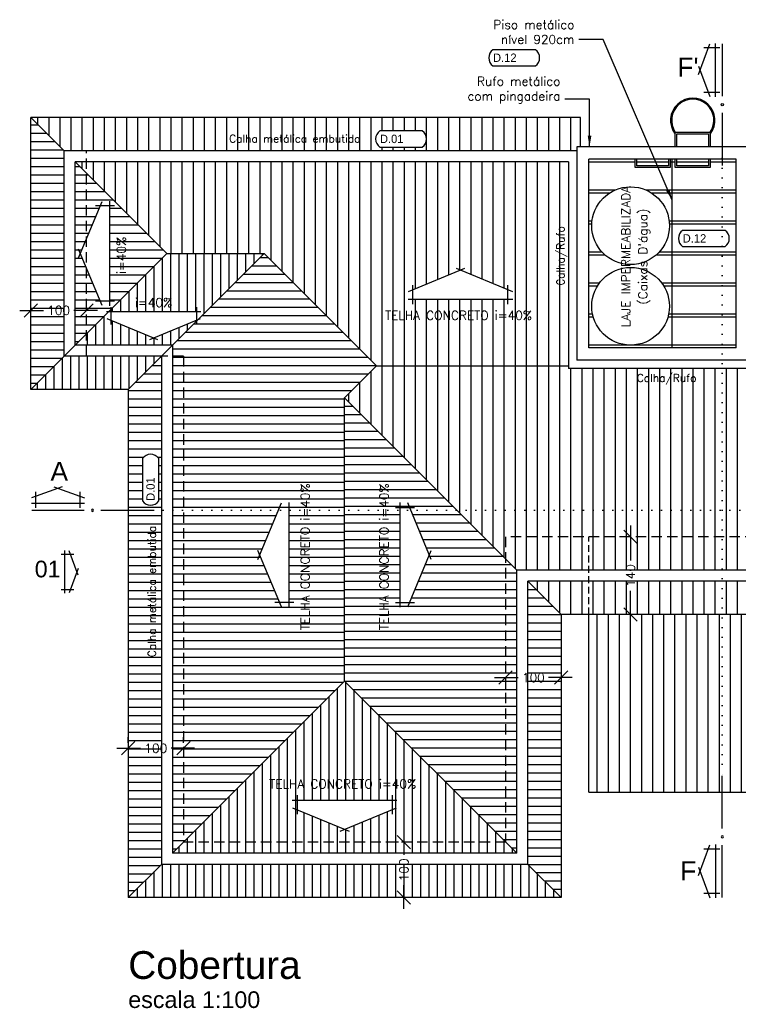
# Model space of a CAD drawing. Header units: millimetres. Extents: x -4228 to 27092, y -6721 to 984.
# Drawn here: x 11961 to 13259, y -3179 to -1399 of the extents above; entities that cross this region are included whole.
import ezdxf
from ezdxf.enums import TextEntityAlignment as Align

# ---------------------------------------------------------------- set-up
doc = ezdxf.new("R2010")
doc.units = ezdxf.units.MM
doc.header["$LTSCALE"] = 50
doc.linetypes.add('DOT', pattern=[0.25, 0, -0.25])
doc.linetypes.add('HIDDEN2', pattern=[0.1875, 0.125, -0.0625])
doc.layers.get('0').update_dxf_attribs({"lineweight": 0})
for name, color, linetype in [('borda100', 3, 'Continuous'), ('cobertura', 2, 'Continuous'), ('corte', 8, 'Continuous'), ('cota', 1, 'Continuous'), ('esquadrias', 3, 'Continuous'), ('estruturametalica', 2, 'Continuous'), ('HACHURA', 2, 'Continuous'), ('hatch', 2, 'Continuous'), ('PAREDE2', 4, 'Continuous'), ('PAREDES3', 2, 'Continuous'), ('PENA01', 3, 'Continuous'), ('PENA02', 2, 'Continuous'), ('pena03', 4, 'Continuous'), ('QLEADER', 7, 'Continuous'), ('TEXTO', 7, 'Continuous'), ('textocod_100', 7, 'Continuous')]:
    doc.layers.add(name, color=color, linetype=linetype)
doc.layers.add('TEXTO1', color=7, linetype='Continuous', lineweight=5)
doc.styles.add('ARIAL', font='arial.ttf')
doc.styles.add('CODIGO', font='bgothl.ttf')
doc.styles.add('ROMANS', font='romans.shx')
doc.dimstyles.new('1_100', dxfattribs={"dimscale": 0, "dimtxt": 16, "dimasz": 24, "dimexe": 20, "dimexo": 10, "dimgap": 8, "dimtad": 0, "dimdec": 0, "dimzin": 1, "dimdsep": 46, "dimtxsty": 'ROMANS', "dimblk": 'OBLIQUE', "dimcen": 10, "dimdle": 20, "dimclrd": 1, "dimclre": 1, "dimclrt": 7, "dimaunit": 1, "dimadec": 0, "dimazin": 0, "dimtm": 1e-09, "dimtfac": 1, "dimtdec": 0, "dimtmove": 2, "dimatfit": 3, "dimldrblk": 'OBLIQUE', "dimfxl": 1, "dimtolj": 1, "dimtzin": 0, "dimarcsym": 0})
doc.dimstyles.new('leader_100', dxfattribs={"dimscale": 0, "dimtxt": 16, "dimasz": 20, "dimexe": 20, "dimexo": 10, "dimgap": 8, "dimtad": 0, "dimdec": 0, "dimzin": 1, "dimdsep": 46, "dimtxsty": 'ROMANS', "dimcen": 10, "dimdle": 10, "dimclrd": 9, "dimclre": 9, "dimclrt": 7, "dimaunit": 1, "dimadec": 0, "dimazin": 0, "dimtm": 1e-09, "dimtfac": 1, "dimtdec": 0, "dimtmove": 2, "dimatfit": 3, "dimfxl": 1, "dimtolj": 1, "dimtzin": 0, "dimarcsym": 0})
pattern_1 = [(90, (6833.308, -6058.308), (-15, 9e-16), [])]
pattern_2 = [(90, (2213.864, -5216.76), (-20, 1e-15), [])]

# ---------------------------------------------------------------- blocks, each defined once
blk = doc.blocks.new('_OBLIQUE')
at = {"color": 0, "linetype": 'ByBlock'}
blk.add_line((-0.5, -0.5), (0.5, 0.5), dxfattribs=at)
blk = doc.blocks.new('*D85')
at = {"layer": 'cota', "color": 1, "linetype": 'Continuous', "lineweight": -2}
for p, q in [((11981.2, -1912.2), (11981.2, -1902.2)), ((12081.2, -1912.2), (12081.2, -1902.2)), ((11961.2, -1922.2), (12003.8, -1922.2)), ((12101.2, -1922.2), (12058.7, -1922.2))]:
    blk.add_line(p, q, dxfattribs=at)
at = {"layer": 'Defpoints', "color": 0, "linetype": 'Continuous', "lineweight": 30}
for p in [(11981.2, -1922.2), (11981.2, -1922.2), (12081.2, -1922.2)]:
    blk.add_point(p, dxfattribs=at)
at = {"layer": 'cota', "color": 1, "linetype": 'Continuous', "lineweight": -2, "xscale": 24, "yscale": 24, "zscale": 24, "rotation": 180}
blk.add_blockref('_OBLIQUE', (11981.2, -1922.2), dxfattribs=at)
at = {"layer": 'cota', "color": 1, "linetype": 'Continuous', "lineweight": -2, "xscale": 24, "yscale": 24, "zscale": 24}
blk.add_blockref('_OBLIQUE', (12081.2, -1922.2), dxfattribs=at)
at = {"layer": 'cota', "color": 7, "linetype": 'Continuous', "lineweight": 30, "insert": (12031.2, -1922.2), "char_height": 16, "attachment_point": 5, "style": 'ROMANS'}
blk.add_mtext('\\A1;100', dxfattribs=at)
blk = doc.blocks.new('*D77')
at = {"layer": 'cota', "color": 1, "linetype": 'Continuous', "lineweight": -2}
for p, q in [((12156.2, -2700.8), (12156.2, -2690.8)), ((12256.2, -2700.8), (12256.2, -2690.8)), ((12136.2, -2710.8), (12178.8, -2710.8)), ((12276.2, -2710.8), (12233.7, -2710.8))]:
    blk.add_line(p, q, dxfattribs=at)
at = {"layer": 'Defpoints', "color": 0, "linetype": 'Continuous', "lineweight": 30}
for p in [(12156.2, -2710.8), (12156.2, -2710.8), (12256.2, -2710.8)]:
    blk.add_point(p, dxfattribs=at)
at = {"layer": 'cota', "color": 1, "linetype": 'Continuous', "lineweight": -2, "xscale": 24, "yscale": 24, "zscale": 24, "rotation": 180}
blk.add_blockref('_OBLIQUE', (12156.2, -2710.8), dxfattribs=at)
at = {"layer": 'cota', "color": 1, "linetype": 'Continuous', "lineweight": -2, "xscale": 24, "yscale": 24, "zscale": 24}
blk.add_blockref('_OBLIQUE', (12256.2, -2710.8), dxfattribs=at)
at = {"layer": 'cota', "color": 7, "linetype": 'Continuous', "lineweight": 30, "insert": (12206.2, -2710.8), "char_height": 16, "attachment_point": 5, "style": 'ROMANS'}
blk.add_mtext('\\A1;100', dxfattribs=at)
blk = doc.blocks.new('*D78')
at = {"layer": 'cota', "color": 1, "linetype": 'Continuous', "lineweight": -2}
for p, q in [((12816.2, -2583.6), (12858.8, -2583.6)), ((12836.2, -2593.6), (12836.2, -2603.6)), ((12956.2, -2583.6), (12913.7, -2583.6)), ((12936.2, -2593.6), (12936.2, -2603.6))]:
    blk.add_line(p, q, dxfattribs=at)
at = {"layer": 'Defpoints', "color": 0, "linetype": 'Continuous', "lineweight": 30}
for p in [(12836.2, -2583.6), (12936.2, -2583.6), (12936.2, -2583.6)]:
    blk.add_point(p, dxfattribs=at)
at = {"layer": 'cota', "color": 1, "linetype": 'Continuous', "lineweight": -2, "xscale": 24, "yscale": 24, "zscale": 24, "rotation": 180}
blk.add_blockref('_OBLIQUE', (12836.2, -2583.6), dxfattribs=at)
at = {"layer": 'cota', "color": 1, "linetype": 'Continuous', "lineweight": -2, "xscale": 24, "yscale": 24, "zscale": 24}
blk.add_blockref('_OBLIQUE', (12936.2, -2583.6), dxfattribs=at)
at = {"layer": 'cota', "color": 7, "linetype": 'Continuous', "lineweight": 30, "insert": (12886.2, -2583.6), "char_height": 16, "attachment_point": 5, "style": 'ROMANS'}
blk.add_mtext('\\A1;100', dxfattribs=at)
blk = doc.blocks.new('*D79')
at = {"layer": 'cota', "color": 1, "linetype": 'Continuous', "lineweight": -2}
for p, q in [((12653.1, -2859.8), (12653.1, -2902.4)), ((12643.1, -2879.8), (12633.1, -2879.8)), ((12653.1, -2999.8), (12653.1, -2957.2)), ((12643.1, -2979.8), (12633.1, -2979.8))]:
    blk.add_line(p, q, dxfattribs=at)
at = {"layer": 'Defpoints', "color": 0, "linetype": 'Continuous', "lineweight": 30}
for p in [(12653.1, -2879.8), (12653.1, -2979.8), (12653.1, -2979.8)]:
    blk.add_point(p, dxfattribs=at)
at = {"layer": 'cota', "color": 1, "linetype": 'Continuous', "lineweight": -2, "xscale": 24, "yscale": 24, "zscale": 24}
for p, rotation in [((12653.1, -2879.8), 90), ((12653.1, -2979.8), 270)]:
    blk.add_blockref('_OBLIQUE', p, dxfattribs=dict(at, rotation=rotation))
at = {"layer": 'cota', "color": 7, "linetype": 'Continuous', "lineweight": 30, "insert": (12653.1, -2929.8), "char_height": 16, "attachment_point": 5, "rotation": 90, "style": 'ROMANS'}
blk.add_mtext('\\A1;100', dxfattribs=at)
blk = doc.blocks.new('*D83')
at = {"layer": 'cota', "color": 1, "linetype": 'Continuous', "lineweight": -2}
for p, q in [((13061.2, -2309.8), (13061.2, -2372.4)), ((13051.2, -2329.8), (13041.2, -2329.8)), ((13061.2, -2489.8), (13061.2, -2427.2)), ((13051.2, -2469.8), (13041.2, -2469.8))]:
    blk.add_line(p, q, dxfattribs=at)
at = {"layer": 'Defpoints', "color": 0, "linetype": 'Continuous', "lineweight": 30}
for p in [(13061.2, -2329.8), (13061.2, -2469.8), (13061.2, -2469.8)]:
    blk.add_point(p, dxfattribs=at)
at = {"layer": 'cota', "color": 1, "linetype": 'Continuous', "lineweight": -2, "xscale": 24, "yscale": 24, "zscale": 24}
for p, rotation in [((13061.2, -2329.8), 90), ((13061.2, -2469.8), 270)]:
    blk.add_blockref('_OBLIQUE', p, dxfattribs=dict(at, rotation=rotation))
at = {"layer": 'cota', "color": 7, "linetype": 'Continuous', "lineweight": 30, "insert": (13061.2, -2399.8), "char_height": 16, "attachment_point": 5, "rotation": 90, "style": 'ROMANS'}
blk.add_mtext('\\A1;140', dxfattribs=at)
blk = doc.blocks.new('A$C6DEA1C69')
at = {"layer": 'corte', "linetype": 'Continuous'}
for p, q in [((94.6, 2, -837.5), (0, 2, -837.5)), ((219.1, 2, -837.5), (124.6, 2, -837.5))]:
    blk.add_line(p, q, dxfattribs=at)
blk.add_circle((109.6, 2, -837.5), 2, dxfattribs=at)
blk = doc.blocks.new('A$C115F3936')
at = {"layer": 'pena03', "linetype": 'Continuous'}
for p, q in [((5, 23.8), (5, 5.8)), ((55, 23.8), (55, 5.8)), ((0, 18.8), (60, 18.8)), ((34.7, 0), (0.3, 12.5)), ((25.3, 0), (59.7, 12.5))]:
    blk.add_line(p, q, dxfattribs=at)
blk = doc.blocks.new('A$C0FB8421B')
at = {"layer": 'hatch', "linetype": 'Continuous'}
blk.add_blockref('A$C6DEA1C69', (0, 0), dxfattribs=at)
at = {"layer": 'PENA01', "linetype": 'Continuous', "xscale": -1.599999999999909, "yscale": 1.600000000000364, "zscale": 1.6, "rotation": 180}
blk.add_blockref('A$C115F3936', (123.7, 44.6, -837.5), dxfattribs=at)

msp = doc.modelspace()

# ---------------------------------------------------------------- hatches: boundary and pattern name
at = {"layer": 'HACHURA', "linetype": 'Continuous', "lineweight": 30}
h = msp.add_hatch(dxfattribs=at)
h.set_pattern_fill('_USER', color=3, scale=15, style=0, pattern_type=0)
h.set_pattern_definition([(0, (6833.308, -6058.308), (0, 15), [])])
h.paths.add_polyline_path([(12041.22, -1634.81), (11981.22, -1574.81), (11981.22, -2064.81), (12041.22, -2004.81)])
h.paths.add_polyline_path([(12081.22, -1674.81), (12061.22, -1654.81), (12061.22, -1984.81), (12081.22, -1964.81), (12081.22, -1845.56), (12070.53, -1819.81), (12081.22, -1794.06)])
h.paths.add_polyline_path([(12081.22, -1674.81), (12081.22, -1794.06), (12106.08, -1734.21), (12123.2, -1734.21), (12123.2, -1905.4), (12106.08, -1905.4), (12081.22, -1845.56), (12081.22, -1964.81), (12226.22, -1819.81)])
h.paths.add_polyline_path([(12007.79, -1910.17), (12054.65, -1910.17), (12054.65, -1934.17), (12007.79, -1934.17)], flags=9)
h.paths.add_polyline_path([(12156.14, -1862.34), (12156.14, -1784.25), (12132.14, -1784.25), (12132.14, -1862.34)], flags=24)
h = msp.add_hatch(dxfattribs=at)
h.set_pattern_fill('_USER', color=3, scale=20, angle=90, style=0, pattern_type=0)
h.set_pattern_definition(pattern_2)
h.paths.add_polyline_path([(12971.22, -1574.81), (11981.22, -1574.81), (12041.22, -1634.81), (12964.22, -1634.81), (12964.22, -1627.81), (12971.22, -1627.81)])
h.paths.add_polyline_path([(12609.75, -1599), (12686.11, -1599, -0.5251151), (12686.11, -1628.21), (12609.75, -1628.21, -0.5251151)], flags=16)
h.paths.add_polyline_path([(12081.22, -1654.81), (12061.22, -1654.81), (12081.22, -1674.81)])
h.paths.add_polyline_path([(12949.22, -1654.81), (12081.22, -1654.81), (12081.22, -1674.81), (12226.22, -1819.81), (12401.22, -1819.81), (12603.72, -2022.31), (12949.22, -2022.31)])
h.paths.add_polyline_path([(12754.83, -1849.64), (12840.43, -1885.19), (12840.43, -1902.31), (12669.24, -1902.31), (12669.24, -1885.19)], flags=16)
h.paths.add_polyline_path([(12606.07, -1624.72), (12693.13, -1624.72), (12693.13, -1602.05), (12606.07, -1602.05)], flags=8)
h.paths.add_polyline_path([(12318.35, -1623.49), (12590.01, -1623.49), (12590.01, -1602.49), (12318.35, -1602.49)], flags=24)
h.paths.add_polyline_path([(12952.11, -1887.04), (12952.11, -1761.04), (12920.11, -1761.04), (12920.11, -1887.04)], flags=9)
h.paths.add_polyline_path([(12598.01, -1943.21), (12904.68, -1943.21), (12904.68, -1919.21), (12598.01, -1919.21)], flags=24)
h = msp.add_hatch(dxfattribs=at)
h.set_pattern_fill('_USER', color=3, scale=15, angle=90, style=0, pattern_type=0)
h.set_pattern_definition(pattern_1)
h.paths.add_polyline_path([(12216.22, -2004.81), (12041.22, -2004.81), (11981.22, -2064.81), (12156.22, -2064.81)])
h.paths.add_polyline_path([(12125.31, -1939.61), (12125.31, -1924.21), (12121.82, -1924.21), (12081.22, -1964.81), (12081.22, -1984.81), (12236.22, -1984.81), (12279.37, -1941.66), (12279.37, -1939.61), (12202.34, -1971.61)])
h.paths.add_polyline_path([(12401.22, -1819.81), (12226.22, -1819.81), (12125.31, -1920.72), (12125.31, -1924.21), (12279.37, -1924.21), (12279.37, -1939.61), (12282.87, -1938.16)])
h.paths.add_polyline_path([(12163.14, -1920.19), (12241.23, -1920.19), (12241.23, -1896.19), (12163.14, -1896.19)], flags=24)
h = msp.add_hatch(dxfattribs=at)
h.set_pattern_fill('_USER', color=3, scale=15, style=0, pattern_type=0)
h.set_pattern_definition([(0, (2213.864, -5216.761), (0, 15), [])])
h.paths.add_polyline_path([(12603.72, -2022.31), (12401.22, -1819.81), (12236.22, -1984.81), (12236.22, -2004.81), (12256.22, -2004.81), (12256.22, -2282.31), (12426.93, -2282.31), (12429.1, -2277.07), (12446.22, -2277.07), (12446.22, -2282.31), (12546.22, -2282.31), (12546.22, -2079.81)])
h.paths.add_polyline_path([(12256.22, -2004.81), (12236.22, -2004.81), (12236.22, -2282.31), (12256.22, -2282.31)], flags=16)
h.paths.add_polyline_path([(12216.22, -2004.81), (12156.22, -2064.81), (12156.22, -2282.31), (12201.79, -2282.31), (12216.22, -2282.31)])
h.paths.add_polyline_path([(12211.48, -2189.02), (12211.48, -2265.38, -0.5251151), (12182.26, -2265.38), (12182.26, -2189.02, -0.5251151)], flags=16)
h.paths.add_polyline_path([(12216.22, -2282.31), (12201.79, -2282.31), (12156.22, -2282.31), (12156.22, -2979.81), (12216.22, -2919.81)])
h.paths.add_polyline_path([(12256.22, -2282.31), (12236.22, -2282.31), (12236.22, -2899.81), (12256.22, -2879.81)])
h.paths.add_polyline_path([(12393.56, -2362.66), (12426.93, -2282.31), (12256.22, -2282.31), (12256.22, -2879.81), (12546.22, -2589.81), (12546.22, -2282.31), (12446.22, -2282.31), (12446.22, -2448.26), (12429.1, -2448.26)])
h.paths.add_polyline_path([(12487.12, -2519.49), (12487.12, -2212.82), (12463.12, -2212.82), (12463.12, -2519.49)], flags=9)
h.paths.add_polyline_path([(12207.98, -2269.06), (12207.98, -2182), (12185.31, -2182), (12185.31, -2269.06)], flags=8)
h.paths.add_polyline_path([(12182.79, -2698.76), (12229.65, -2698.76), (12229.65, -2722.76), (12182.79, -2722.76)], flags=9)
h.paths.add_polyline_path([(12209.62, -2566.93), (12209.62, -2295.26), (12188.62, -2295.26), (12188.62, -2566.93)], flags=24)
h = msp.add_hatch(dxfattribs=at)
h.set_pattern_fill('_USER', color=3, scale=20, angle=90, style=0, pattern_type=0)
h.set_pattern_definition(pattern_2)
h.paths.add_polyline_path([(13226.44, -2026.81), (12949.22, -2026.81), (12949.22, -2022.31), (12603.72, -2022.31), (12546.22, -2079.81), (12748.72, -2282.31), (13226.44, -2282.31)])
h.paths.add_polyline_path([(13226.44, -2282.31), (12748.72, -2282.31), (12836.22, -2369.81), (12836.22, -2329.81), (13226.44, -2329.81)])
h.paths.add_polyline_path([(12986.22, -2329.81), (12836.22, -2329.81), (12836.22, -2369.81), (12856.22, -2389.81), (12986.22, -2389.81)])
h.paths.add_polyline_path([(13226.44, -2329.81), (12986.22, -2329.81), (12986.22, -2389.81), (13226.44, -2389.81)])
h.paths.add_polyline_path([(12986.22, -2409.81), (12876.22, -2409.81), (12936.22, -2469.81), (12986.22, -2469.81)])
h.paths.add_polyline_path([(13226.44, -2409.81), (12986.22, -2409.81), (12986.22, -2469.81), (13226.44, -2469.81)])
h.paths.add_polyline_path([(13680.59, -2409.81), (13226.44, -2409.81), (13226.44, -2469.81), (13680.59, -2469.81)])
h.paths.add_polyline_path([(13680.59, -2329.81), (13226.44, -2329.81), (13226.44, -2389.81), (13680.59, -2389.81)])
h.paths.add_polyline_path([(13544.42, -2353.17), (13620.78, -2353.17, -0.5251151), (13620.78, -2382.38), (13544.42, -2382.38, -0.5251151)], flags=16)
h.paths.add_polyline_path([(13680.59, -2282.31), (13226.44, -2282.31), (13226.44, -2329.81), (13680.59, -2329.81)])
h.paths.add_polyline_path([(13680.59, -2022.31), (13288.22, -2022.31), (13288.22, -2026.81), (13226.44, -2026.81), (13226.44, -2282.31), (13680.59, -2282.31)])
h.paths.add_polyline_path([(13375.53, -2142.31), (13546.71, -2142.31), (13546.71, -2159.43), (13461.12, -2194.97), (13375.53, -2159.43)], flags=16)
h.paths.add_polyline_path([(13934.22, -2152.81), (14156.22, -2152.81), (14156.22, -2022.31), (13680.59, -2022.31), (13680.59, -2282.31), (13934.22, -2282.31)])
h.paths.add_polyline_path([(13934.22, -2282.31), (13680.59, -2282.31), (13680.59, -2329.81), (13934.22, -2329.81)])
h.paths.add_polyline_path([(13934.22, -2329.81), (13680.59, -2329.81), (13680.59, -2389.81), (13934.22, -2389.81)])
h.paths.add_polyline_path([(13961.22, -2416.81), (13954.22, -2416.81), (13954.22, -2409.81), (13680.59, -2409.81), (13680.59, -2469.81), (13961.22, -2469.81)])
h.paths.add_polyline_path([(14368.72, -2022.31), (14156.22, -2022.31), (14156.22, -2152.81), (14499.22, -2152.81)])
h.paths.add_polyline_path([(13063.1, -2060.9), (13189.1, -2060.9), (13189.1, -2028.9), (13063.1, -2028.9)], flags=24)
h.paths.add_polyline_path([(13049.23, -2423.24), (13049.23, -2376.38), (13073.23, -2376.38), (13073.23, -2423.24)], flags=9)
h.paths.add_polyline_path([(13540.75, -2378.89), (13627.8, -2378.89), (13627.8, -2356.22), (13540.75, -2356.22)], flags=8)
h.paths.add_polyline_path([(13255.44, -2386.62), (13527.11, -2386.62), (13527.11, -2365.62), (13255.44, -2365.62)], flags=24)
h.paths.add_polyline_path([(13304.3, -2125.38), (13610.96, -2125.38), (13610.96, -2101.38), (13304.3, -2101.38)], flags=24)
h = msp.add_hatch(dxfattribs=at)
h.set_pattern_fill('_USER', color=3, scale=15, style=0, pattern_type=0)
h.set_pattern_definition([(0, (13961.223, -2409.807), (0, 15), [])])
h.paths.add_polyline_path([(12546.22, -2079.81), (12546.22, -2282.31), (12646.22, -2282.31), (12646.22, -2277.07), (12663.34, -2277.07), (12665.52, -2282.31), (12748.72, -2282.31)])
h.paths.add_polyline_path([(12836.22, -2369.81), (12748.72, -2282.31), (12665.52, -2282.31), (12698.89, -2362.66), (12663.34, -2448.26), (12646.22, -2448.26), (12646.22, -2282.31), (12546.22, -2282.31), (12546.22, -2589.81), (12836.22, -2879.81)])
h.paths.add_polyline_path([(12856.22, -2389.81), (12836.22, -2369.81), (12836.22, -2879.81), (12856.22, -2899.81)])
h.paths.add_polyline_path([(12936.22, -2469.81), (12876.22, -2409.81), (12876.22, -2919.81), (12936.22, -2979.81)])
h.paths.add_polyline_path([(12629.3, -2519.49), (12629.3, -2212.82), (12605.3, -2212.82), (12605.3, -2519.49)], flags=9)
h.paths.add_polyline_path([(12862.79, -2571.57), (12909.65, -2571.57), (12909.65, -2595.57), (12862.79, -2595.57)], flags=9)
h = msp.add_hatch(dxfattribs=at)
h.set_pattern_fill('_USER', color=3, scale=20, angle=90, style=0, pattern_type=0)
h.set_pattern_definition([(90, (13961.223, -2409.807), (-20, 1e-15), [])])
h.paths.add_polyline_path([(15300.62, -2219.81), (14763.22, -2219.81), (14763.22, -2263.31), (14786.32, -2263.31, -0.5196665), (14848.97, -2282.31), (15300.62, -2282.31)])
h.paths.add_polyline_path([(16088.72, -2219.81), (15300.62, -2219.81), (15300.62, -2282.31), (16088.72, -2282.31)])
h.paths.add_polyline_path([(16358.72, -2689.81), (16358.72, -2219.81), (16088.72, -2219.81), (16088.72, -2689.81)])
h.paths.add_polyline_path([(15300.62, -2689.81), (16088.72, -2689.81), (16088.72, -2282.31), (15300.62, -2282.31)])
h.paths.add_polyline_path([(15581.87, -2392.47), (15496.28, -2356.93), (15496.28, -2339.81), (15667.47, -2339.81), (15667.47, -2356.93)], flags=16)
h.paths.add_polyline_path([(14808.72, -2689.81), (15300.62, -2689.81), (15300.62, -2282.31), (14848.97, -2282.31, -0.741701), (14786.32, -2326.31), (14763.22, -2326.31), (14763.22, -2416.81), (14156.22, -2416.81), (14156.22, -2760.67), (14156.22, -2789.81), (14808.72, -2789.81)])
h.paths.add_polyline_path([(14789.72, -2326.31, 0.7213165), (14846.86, -2282.31), (14789.72, -2282.31)], flags=17)
h.paths.add_polyline_path([(14763.22, -2282.31), (14786.72, -2282.31), (14786.72, -2266.31), (14763.22, -2266.31)], flags=17)
h.paths.add_polyline_path([(14786.72, -2282.31), (14763.22, -2282.31), (14763.22, -2323.31), (14786.72, -2323.31)], flags=17)
h.paths.add_polyline_path([(13680.59, -2789.81), (14156.22, -2789.81), (14156.22, -2760.67), (14156.22, -2416.81), (13961.22, -2416.81), (13961.22, -2469.81), (13680.59, -2469.81), (13680.59, -2760.67)])
h.paths.add_polyline_path([(13925.46, -2672.34), (13839.86, -2636.8), (13839.86, -2619.68), (14011.05, -2619.68), (14011.05, -2636.8)], flags=16)
h.paths.add_polyline_path([(13226.44, -2789.81), (13680.59, -2789.81), (13680.59, -2760.67), (13680.59, -2469.81), (13226.44, -2469.81), (13226.44, -2760.67)])
h.paths.add_polyline_path([(12986.22, -2789.81), (13226.44, -2789.81), (13226.44, -2760.67), (13226.44, -2469.81), (12986.22, -2469.81)])
h.paths.add_polyline_path([(15425.05, -2322.88), (15731.72, -2322.88), (15731.72, -2298.88), (15425.05, -2298.88)], flags=24)
h.paths.add_polyline_path([(13768.64, -2602.76), (14075.3, -2602.76), (14075.3, -2578.76), (13768.64, -2578.76)], flags=24)
h = msp.add_hatch(dxfattribs=at)
h.set_pattern_fill('_USER', color=3, scale=15, angle=90, style=0, pattern_type=0)
h.set_pattern_definition(pattern_1)
h.paths.add_polyline_path([(12546.22, -2589.81), (12256.22, -2879.81), (12836.22, -2879.81)])
h.paths.add_polyline_path([(12631.82, -2803.97), (12631.82, -2821.09), (12546.22, -2856.64), (12460.63, -2821.09), (12460.63, -2803.97)], flags=16)
h.paths.add_polyline_path([(12836.22, -2879.81), (12256.22, -2879.81), (12236.22, -2899.81), (12856.22, -2899.81)])
h.paths.add_polyline_path([(12876.22, -2919.81), (12216.22, -2919.81), (12156.22, -2979.81), (12936.22, -2979.81)])
h.paths.add_polyline_path([(12389.4, -2787.05), (12696.07, -2787.05), (12696.07, -2763.05), (12389.4, -2763.05)], flags=24)
h.paths.add_polyline_path([(12641.15, -2953.24), (12641.15, -2906.38), (12665.15, -2906.38), (12665.15, -2953.24)], flags=9)

# ---------------------------------------------------------------- linework, layer by layer
at = {"layer": 'borda100', "color": 9, "linetype": 'Continuous', "lineweight": 30}
for points in [[(12889.81, -1482.03, 0.5251151), (12889.81, -1452.82), (12813.45, -1452.82, 0.5251151), (12813.45, -1482.03)], [(12686.11, -1628.21, 0.5251151), (12686.11, -1599), (12609.75, -1599, 0.5251151), (12609.75, -1628.21)], [(13231.4, -1807.35, 0.5251151), (13231.4, -1778.14), (13155.04, -1778.14, 0.5251151), (13155.04, -1807.35)], [(12211.48, -2189.02, 0.5251151), (12182.26, -2189.02), (12182.26, -2265.38, 0.5251151), (12211.48, -2265.38)]]:
    msp.add_lwpolyline(points, format="xyb", close=True, dxfattribs=at)
at = {"layer": 'cobertura', "linetype": 'Continuous', "lineweight": 30, "ltscale": 1.5}
for p, q in [((11981.22, -2064.81), (11981.22, -1574.81)), ((11981.22, -1574.81), (12041.22, -1634.81)), ((12971.22, -1574.81), (11981.22, -1574.81)), ((12971.22, -1627.81), (12971.22, -1574.81)), ((12061.22, -1654.81), (12226.22, -1819.81)), ((11981.22, -2064.81), (12226.22, -1819.81)), ((12156.22, -2064.81), (12401.22, -1819.81)), ((12603.72, -2022.31), (12401.22, -1819.81)), ((12546.22, -2079.81), (12603.72, -2022.31)), ((12156.22, -2064.81), (11981.22, -2064.81)), ((12156.22, -2064.81), (12156.22, -2979.81)), ((12856.22, -2389.81), (12546.22, -2079.81)), ((12936.22, -2469.81), (12876.22, -2409.81)), ((12936.22, -2469.81), (12936.22, -2979.81)), ((13961.22, -2469.81), (12936.22, -2469.81)), ((12236.22, -2899.81), (12546.22, -2589.81)), ((12856.22, -2899.81), (12546.22, -2589.81)), ((12156.22, -2979.81), (12216.22, -2919.81)), ((12936.22, -2979.81), (12876.22, -2919.81)), ((12936.22, -2979.81), (12156.22, -2979.81))]:
    msp.add_line(p, q, dxfattribs=at)
at = {"layer": 'cobertura', "color": 4, "linetype": 'Continuous', "lineweight": 30, "ltscale": 1.5}
for p, q in [((12226.22, -1819.81), (12401.22, -1819.81)), ((12603.72, -2022.31), (12949.22, -2022.31)), ((12546.22, -2589.81), (12546.22, -2079.81))]:
    msp.add_line(p, q, dxfattribs=at)
at = {"layer": 'cobertura', "color": 7, "linetype": 'Continuous', "lineweight": 30, "ltscale": 1.5}
for q in [(12986.22, -2469.81), (14808.72, -2789.81)]:
    msp.add_line((12986.22, -2789.81), q, dxfattribs=at)
at = {"layer": 'corte', "color": 2, "linetype": 'DOT', "lineweight": 30, "ltscale": 1.4}
for p, q in [((13226.44, -1648.41), (13226.44, -2760.67)), ((12201.79, -2282.31), (16260.88, -2282.31))]:
    msp.add_line(p, q, dxfattribs=at)
at = {"layer": 'esquadrias', "color": 3, "linetype": 'Continuous', "lineweight": 30}
for radius, start, end in [(40, 321.95249, 218.04751), (38, 325.99076, 214.00924)]:
    msp.add_arc((13173.22, -1580.05), radius, start, end, dxfattribs=at)
at = {"layer": 'estruturametalica', "color": 3, "linetype": 'Continuous', "lineweight": 30}
for p, q in [((12986.22, -1654.81), (13069.72, -1654.81)), ((13072.72, -1654.81), (13129.72, -1654.81)), ((13132.72, -1654.81), (13141.72, -1654.81)), ((13144.72, -1654.81), (13201.72, -1654.81)), ((13204.72, -1654.81), (13251.22, -1654.81)), ((13033.25, -1705.64), (12986.22, -1705.64)), ((13251.22, -1705.64), (13089.2, -1705.64)), ((12986.22, -1710.64), (13023.82, -1710.64)), ((13098.63, -1710.64), (13251.22, -1710.64)), ((12991.72, -1761.47), (12986.22, -1761.47)), ((13251.22, -1761.47), (13130.72, -1761.47)), ((12986.22, -1766.47), (12991.3, -1766.47)), ((13131.14, -1766.47), (13251.22, -1766.47)), ((13009.81, -1817.31), (12986.22, -1817.31)), ((12986.22, -1822.31), (13014.92, -1822.31)), ((13107.52, -1822.31), (13251.22, -1822.31)), ((13251.22, -1817.31), (13112.64, -1817.31)), ((13004.97, -1873.14), (12986.22, -1873.14)), ((12986.22, -1878.14), (13001.59, -1878.14)), ((13251.22, -1873.14), (13117.47, -1873.14)), ((13120.85, -1878.14), (13251.22, -1878.14)), ((12992.67, -1928.97), (12986.22, -1928.97)), ((12986.22, -1933.97), (12993.9, -1933.97)), ((13128.55, -1933.97), (13251.22, -1933.97)), ((13251.22, -1928.97), (13129.77, -1928.97)), ((13251.22, -1984.81), (12986.22, -1984.81))]:
    msp.add_line(p, q, dxfattribs=at)
at = {"layer": 'PAREDE2', "linetype": 'Continuous', "lineweight": 30}
for p, q in [((13273.22, -1627.81), (12964.22, -1627.81)), ((12964.22, -1627.81), (12964.22, -2011.81)), ((13251.22, -1649.81), (12986.22, -1649.81)), ((12986.22, -1989.81), (12986.22, -1649.81)), ((13251.22, -1989.81), (13251.22, -1649.81)), ((13251.22, -1989.81), (12986.22, -1989.81)), ((13273.22, -2011.81), (12964.22, -2011.81))]:
    msp.add_line(p, q, dxfattribs=at)
at = {"layer": 'PAREDES3', "color": 7, "linetype": 'Continuous', "lineweight": 30}
for p, q in [((12041.22, -2004.81), (12041.22, -1634.81)), ((12964.22, -1634.81), (12041.22, -1634.81)), ((12061.22, -1984.81), (12061.22, -1654.81)), ((12949.22, -1654.81), (12061.22, -1654.81)), ((12949.22, -1654.81), (12949.22, -2026.81)), ((12236.22, -1984.81), (12061.22, -1984.81)), ((12236.22, -1984.81), (12236.22, -2899.81)), ((12216.22, -2004.81), (12041.22, -2004.81)), ((12216.22, -2004.81), (12216.22, -2919.81)), ((13288.22, -2026.81), (12949.22, -2026.81)), ((13934.22, -2389.81), (12856.22, -2389.81)), ((12856.22, -2899.81), (12856.22, -2389.81)), ((13954.22, -2409.81), (12876.22, -2409.81)), ((12876.22, -2919.81), (12876.22, -2409.81)), ((12856.22, -2899.81), (12236.22, -2899.81)), ((12876.22, -2919.81), (12216.22, -2919.81))]:
    msp.add_line(p, q, dxfattribs=at)
at = {"layer": 'PENA01', "linetype": 'HIDDEN2', "lineweight": 30, "ltscale": 3}
for p, q in [((12081.22, -2004.81), (12081.22, -1634.81)), ((12964.22, -1634.81), (12081.22, -1634.81)), ((12256.22, -2004.81), (12216.22, -2004.81)), ((12256.22, -2004.81), (12256.22, -2879.81)), ((13961.22, -2329.81), (12836.22, -2329.81)), ((12836.22, -2329.81), (12836.22, -2879.81)), ((12836.22, -2879.81), (12256.22, -2879.81))]:
    msp.add_line(p, q, dxfattribs=at)
at = {"layer": 'PENA01', "linetype": 'HIDDEN2', "lineweight": 30, "ltscale": 2}
msp.add_line((12986.22, -2469.81), (12986.22, -2329.81), dxfattribs=at)
at = {"layer": 'PENA01', "color": 7, "linetype": 'Continuous', "lineweight": 30, "ltscale": 2}
for centre in [(13061.22, -1769.81), (13061.22, -1914.81)]:
    msp.add_circle(centre, 70, dxfattribs=at)
at = {"layer": 'PENA02', "color": 7, "linetype": 'Continuous', "lineweight": 30}
for p, q in [((13141.72, -1601.31), (13204.72, -1601.31)), ((13141.72, -1627.81), (13141.72, -1601.31)), ((13204.72, -1601.31), (13204.72, -1627.81)), ((13144.72, -1604.31), (13201.72, -1604.31)), ((13144.72, -1627.81), (13144.72, -1604.31)), ((13201.72, -1604.31), (13201.72, -1627.81)), ((13069.72, -1664.81), (13069.72, -1649.81)), ((13072.72, -1661.81), (13072.72, -1649.81)), ((13129.72, -1649.81), (13129.72, -1661.81)), ((13132.72, -1649.81), (13132.72, -1664.81)), ((13141.72, -1664.81), (13141.72, -1649.81)), ((13144.72, -1661.81), (13144.72, -1649.81)), ((13201.72, -1649.81), (13201.72, -1661.81)), ((13204.72, -1649.81), (13204.72, -1664.81)), ((13132.72, -1664.81), (13069.72, -1664.81)), ((13129.72, -1661.81), (13072.72, -1661.81)), ((13204.72, -1664.81), (13141.72, -1664.81)), ((13201.72, -1661.81), (13144.72, -1661.81))]:
    msp.add_line(p, q, dxfattribs=at)
at = {"layer": 'PENA02', "linetype": 'Continuous', "lineweight": 30}
msp.add_line((13136.22, -1989.81), (13136.22, -1649.81), dxfattribs=at)
at = {"layer": 'pena03', "lineweight": 30}
for p, q in [((12067.22, -1827.77), (12109.39, -1726.25)), ((12123.2, -1914.03), (12123.2, -1725.59)), ((12131.82, -1734.21), (12097.45, -1734.21)), ((12109.39, -1913.37), (12067.22, -1811.84)), ((12661.27, -1888.5), (12762.8, -1846.33)), ((12746.87, -1846.33), (12848.39, -1888.5)), ((12669.24, -1910.93), (12669.24, -1876.56)), ((12840.43, -1910.93), (12840.43, -1876.56)), ((12660.61, -1902.31), (12849.05, -1902.31)), ((12131.82, -1905.4), (12097.45, -1905.4)), ((12125.31, -1916.44), (12125.31, -1947.38)), ((12279.37, -1916.44), (12279.37, -1947.38)), ((12117.54, -1924.21), (12287.14, -1924.21)), ((12118.14, -1936.64), (12209.51, -1974.59)), ((12195.17, -1974.59), (12286.54, -1936.64)), ((12390.25, -2370.63), (12432.41, -2269.1)), ((12454.85, -2277.07), (12420.48, -2277.07)), ((12446.22, -2456.88), (12446.22, -2268.45)), ((12637.6, -2277.07), (12671.97, -2277.07)), ((12646.22, -2456.88), (12646.22, -2268.45)), ((12702.2, -2370.63), (12660.03, -2269.1)), ((12432.41, -2456.22), (12390.25, -2354.7)), ((12660.03, -2456.22), (12702.2, -2354.7)), ((12454.85, -2448.26), (12420.48, -2448.26)), ((12637.6, -2448.26), (12671.97, -2448.26)), ((12452, -2803.97), (12640.44, -2803.97)), ((12460.63, -2795.35), (12460.63, -2829.72)), ((12631.82, -2795.35), (12631.82, -2829.72)), ((12452.66, -2817.78), (12554.19, -2859.95)), ((12538.26, -2859.95), (12639.78, -2817.78))]:
    msp.add_line(p, q, dxfattribs=at)
at = {"layer": 'pena03', "color": 6, "linetype": 'Continuous', "lineweight": 30}
for p, q in [((12035.8, -2361.03), (12058.84, -2361.03)), ((12042.2, -2431.43), (12042.2, -2354.63)), ((12066.28, -2399.04), (12050.25, -2355.01)), ((12066.28, -2387.01), (12050.25, -2431.04)), ((12035.8, -2425.03), (12058.84, -2425.03))]:
    msp.add_line(p, q, dxfattribs=at)

# ---------------------------------------------------------------- block references
at = {"layer": 'hatch', "linetype": 'Continuous', "lineweight": 30, "rotation": 90}
msp.add_blockref('A$C0FB8421B', (13228.44, -1661.39, 837.5), dxfattribs=at)
at = {"layer": 'hatch', "linetype": 'Continuous', "lineweight": 30, "xscale": -1}
msp.add_blockref('A$C0FB8421B', (12201.79, -2284.31, 837.5), dxfattribs=at)
at = {"layer": 'hatch', "linetype": 'Continuous', "lineweight": 30, "xscale": -1, "rotation": 90}
msp.add_blockref('A$C0FB8421B', (13228.44, -2760.67, 837.5), dxfattribs=at)

# ---------------------------------------------------------------- texts
at = {"layer": 'QLEADER', "color": 7, "linetype": 'Continuous', "lineweight": 30, "char_height": 16, "attachment_point": 9, "style": 'ROMANS'}
for s, insert, width in [('Piso metálico\\Pnível 920cm', (12960.1, -1442.35), 423.9651), ('Rufo metálico\\Pcom pingadeira', (12934.85, -1549.67), 351.0725)]:
    msp.add_mtext(s, dxfattribs=dict(at, insert=insert, width=width))
at = {"layer": 'TEXTO', "linetype": 'Continuous', "lineweight": 30, "style": 'ARIAL'}
for s, height, p in [("F'", 34, (13145.55, -1501.15, 837.5)), ('A', 34, (12016.56, -2229.04, 837.5)), ('01', 30, (11988.12, -2403.03, 837.5)), ('F', 34, (13150.55, -2948.47, 837.5)), ('Cobertura', 50, (12156.61, -3126.13)), ('escala 1:100', 30, (12156.61, -3178.5))]:
    msp.add_text(s, height=height, dxfattribs=at).set_placement(p)
at = {"layer": 'TEXTO', "linetype": 'Continuous', "lineweight": 30, "style": 'ROMANS'}
for s, p in [('Calha metálica embutida ', (12461.51, -1619.99)), ('Calha/Rufo', (13126.1, -2050.9))]:
    msp.add_text(s, height=14, dxfattribs=at).set_placement(p, align=Align.CENTER)
for s, p in [('Calha/Rufo', (12942.11, -1824.04)), ('Calha metálica embutida ', (12206.12, -2423.76))]:
    msp.add_text(s, height=14, rotation=90, dxfattribs=at).set_placement(p, align=Align.CENTER)
at = {"layer": 'TEXTO1', "linetype": 'Continuous', "lineweight": 30, "style": 'ROMANS'}
for s, p in [('LAJE IMPERMEABILIZADA', (13060.73, -1825.39)), ("(Caixas D'água)", (13091.31, -1825.39)), ('i=40%', (12152.14, -1823.3)), ('TELHA CONCRETO i=40%', (12483.12, -2366.15)), ('TELHA CONCRETO i=40%', (12625.3, -2366.15))]:
    msp.add_text(s, height=16, rotation=90, dxfattribs=at).set_placement(p, align=Align.CENTER)
for s, p in [('i=40%', (12202.18, -1916.19)), ('TELHA CONCRETO i=40%', (12751.34, -1939.21)), ('TELHA CONCRETO i=40%', (12542.73, -2783.05))]:
    msp.add_text(s, height=16, dxfattribs=at).set_placement(p, align=Align.CENTER)
at = {"layer": 'textocod_100', "lineweight": 30, "style": 'CODIGO'}
for s, p in [('D.12', (12813.55, -1474.76)), ('D.01', (12609.85, -1620.94)), ('D.12', (13155.14, -1800.08))]:
    msp.add_text(s, height=15, dxfattribs=at).set_placement(p)
msp.add_text('D.01', height=15, rotation=90, dxfattribs=at).set_placement((12204.2, -2265.28))

# ---------------------------------------------------------------- dimensions: what is measured, and where the dimension line sits
at = {"layer": 'cota', "linetype": 'Continuous', "lineweight": 30}
for base, p1, p2, picture, middle in [((11981.22, -1922.17), (12081.22, -1922.17), (11981.22, -1922.17), '*D85', (12031.22, -1922.17)), ((12936.22, -2583.57), (12836.22, -2583.57), (12936.22, -2583.57), '*D78', (12886.22, -2583.57)), ((12156.22, -2710.76), (12256.22, -2710.76), (12156.22, -2710.76), '*D77', (12206.22, -2710.76))]:
    dim = msp.add_linear_dim(base=base, p1=p1, p2=p2, dimstyle='1_100', override={"dimscale": 1}, dxfattribs=at)
    dim.commit()
    dim.dimension.update_dxf_attribs({"geometry": picture, "text_midpoint": middle})
for base, p1, p2, picture, middle in [((13061.23, -2469.81), (13061.23, -2329.81), (13061.23, -2469.81), '*D83', (13061.23, -2399.81)), ((12653.15, -2979.81), (12653.15, -2879.81), (12653.15, -2979.81), '*D79', (12653.15, -2929.81))]:
    dim = msp.add_linear_dim(base=base, p1=p1, p2=p2, angle=90, dimstyle='1_100', override={"dimscale": 1}, dxfattribs=at)
    dim.commit()
    dim.dimension.update_dxf_attribs({"geometry": picture, "text_midpoint": middle})

# ---------------------------------------------------------------- leaders
at = {"layer": 'QLEADER', "linetype": 'Continuous', "lineweight": 30, "annotation_type": 0, "has_hookline": 1, "hookline_direction": 1}
for points, text_width in [([(13136.22, -1723.95), (13011.9, -1434.35), (12968.1, -1434.35)], 160.76), ([(12987.34, -1627.81), (12987.34, -1541.67), (12942.85, -1541.67)], 184.38)]:
    msp.add_leader(points, dimstyle='leader_100', override={"dimscale": 1}, dxfattribs=dict(at, text_width=text_width))

doc.saveas('drawing.dxf')
